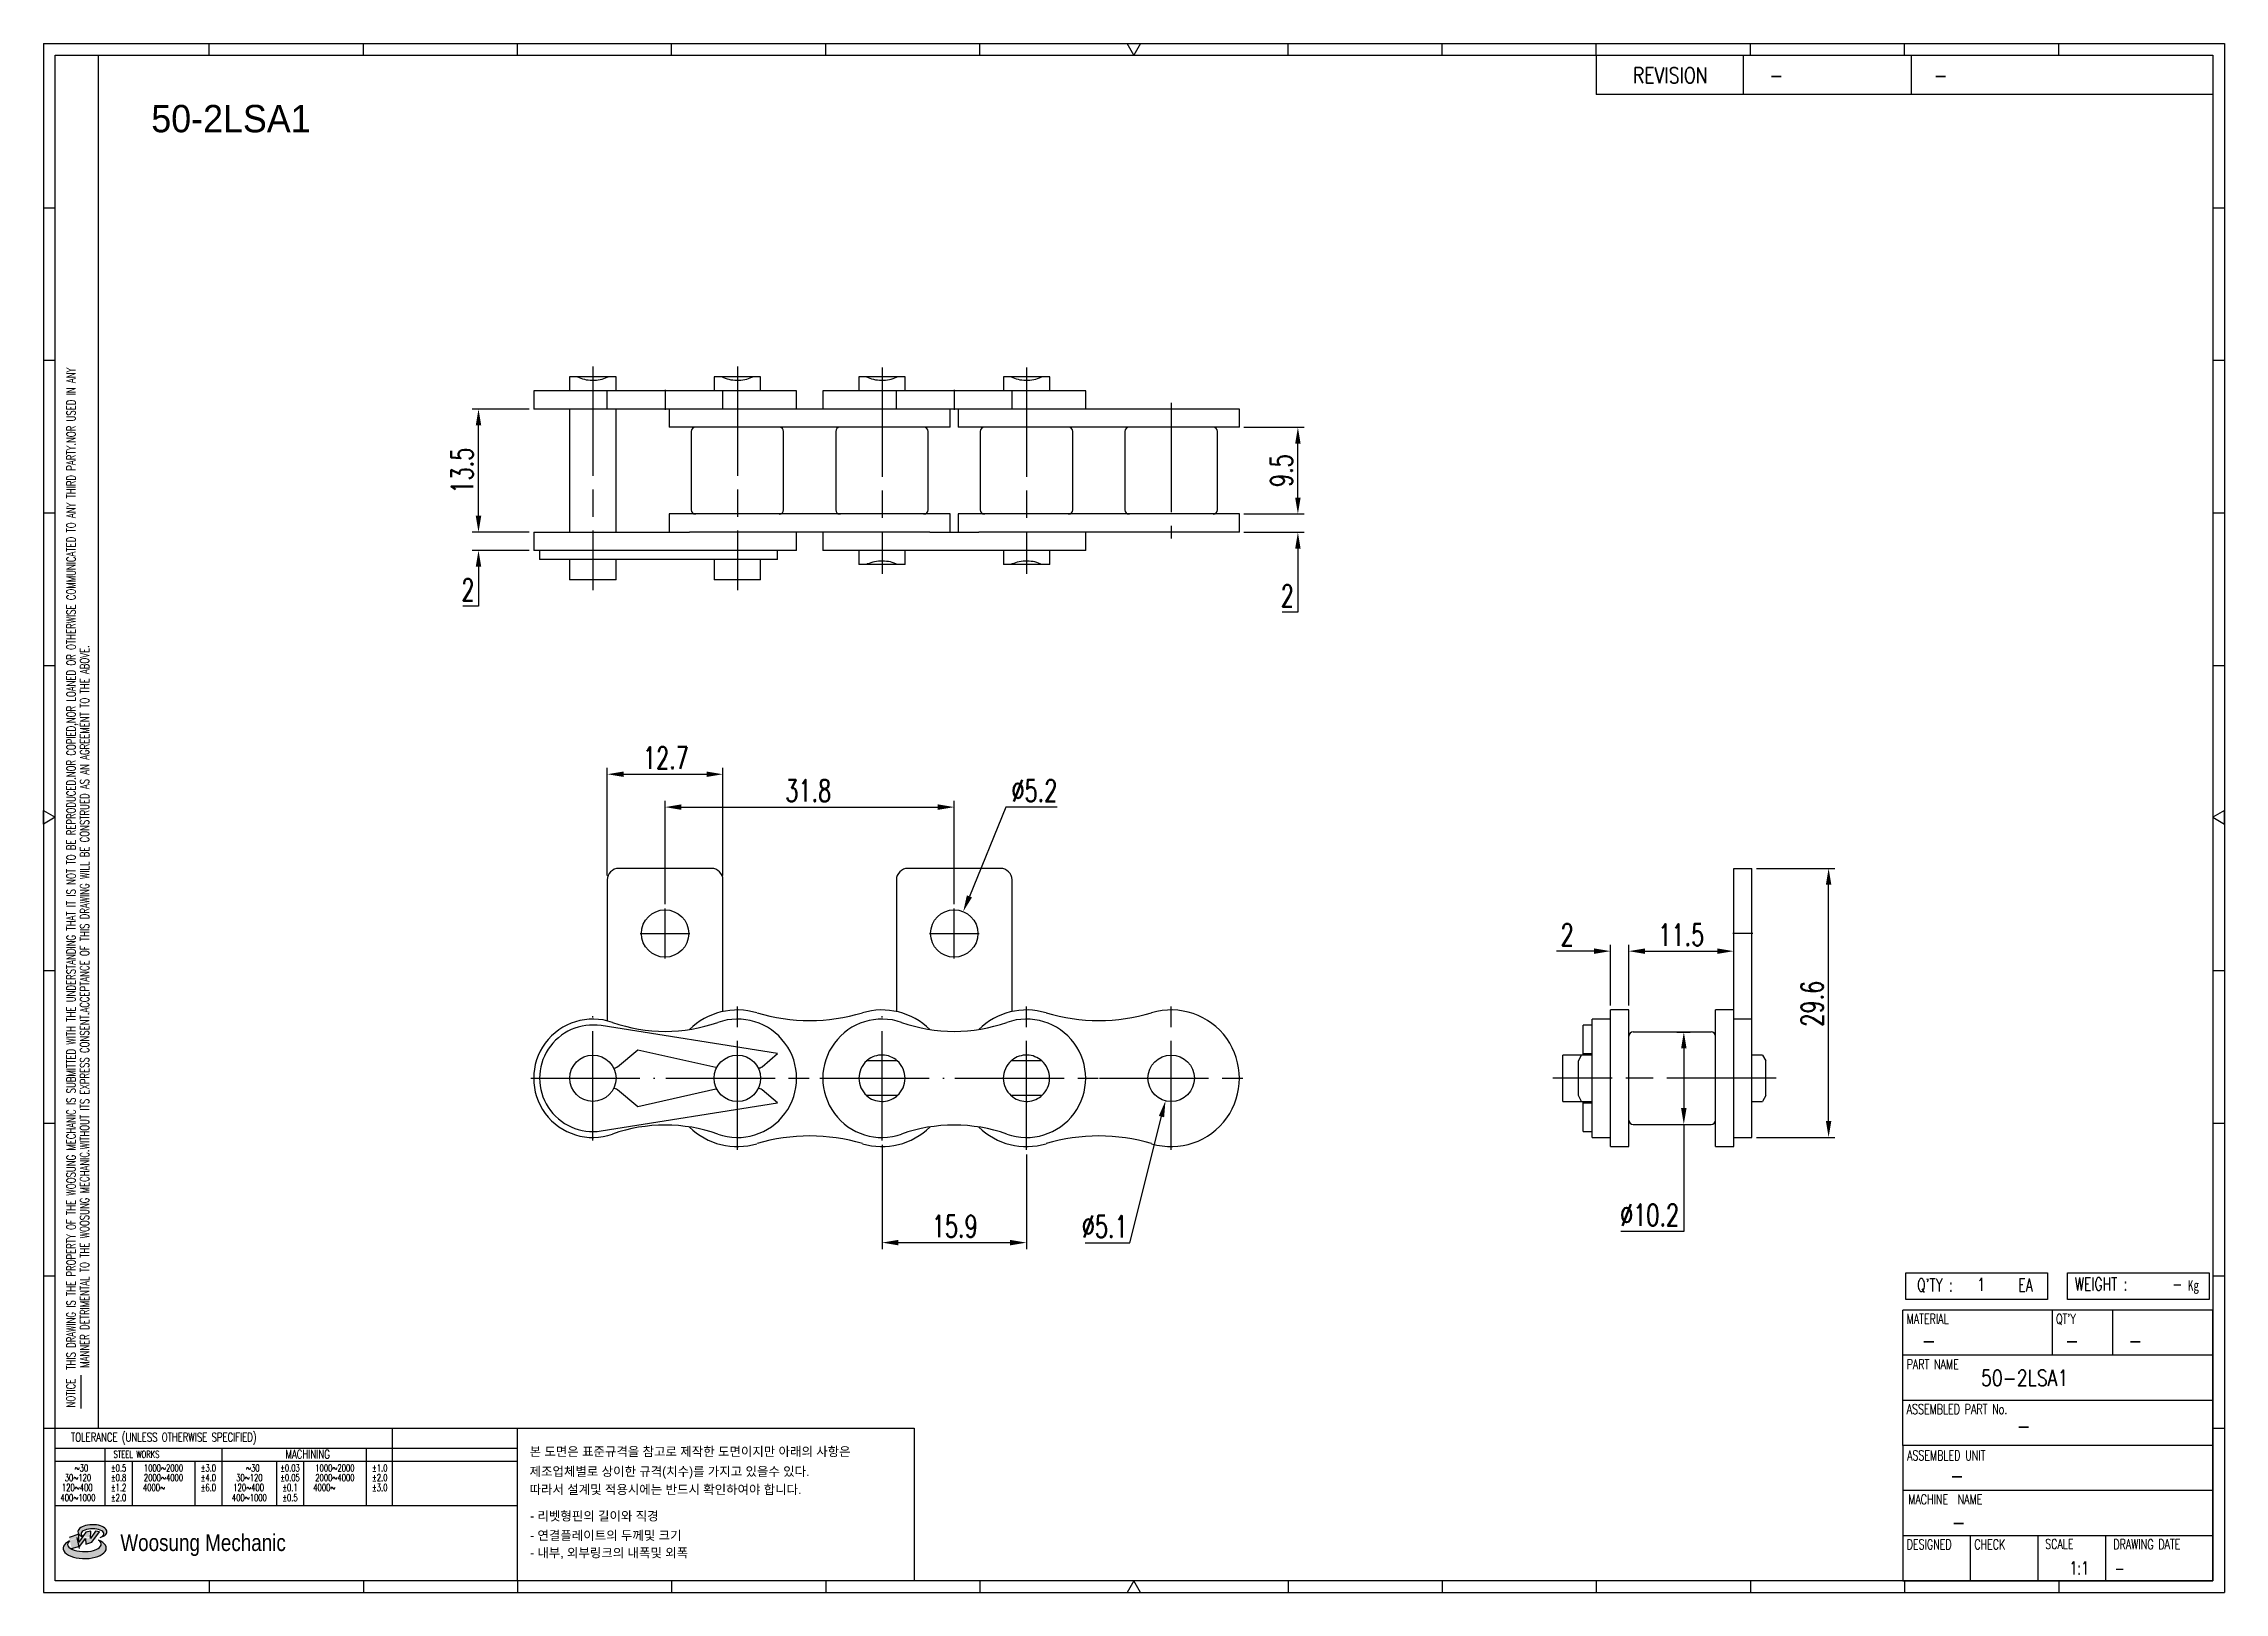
# Model space of a CAD drawing. Header units: millimetres. Extents: x 560 to 800, y 59 to 229.
import ezdxf
from ezdxf.enums import TextEntityAlignment as Align

# ---------------------------------------------------------------- set-up
doc = ezdxf.new("R2010")
doc.units = ezdxf.units.MM
doc.linetypes.add('AM_ISO08W050', pattern=[18, 12, -1.5, 3, -1.5])
doc.layers.get('Defpoints').update_dxf_attribs({"color": 80})
doc.layers.add('CL1', color=140, linetype='AM_ISO08W050', lineweight=25)
for name, color, linetype in [('S-DIM', 7, 'Continuous'), ('TITLE', 7, 'Continuous'), ('도면레이아웃', 7, 'Continuous')]:
    doc.layers.add(name, color=color, linetype=linetype)
doc.styles.add('HAN', font='ROMANS.shx', dxfattribs={"width": 0.7, "bigfont": 'whgtxt.shx'})
doc.styles.add('HKD_ST2', font='romans.shx', dxfattribs={"width": 0.7, "height": 4, "bigfont": '@extfont2.shx'})
doc.styles.add('HSG', font='SIMPLEX.shx', dxfattribs={"width": 0.7, "bigfont": 'HSG.shx'})
doc.styles.add('MtXpl_', font='Gulim.ttf')
doc.styles.add('SLDTEXTSTYLE4', font='arial.ttf', dxfattribs={"width": 0.8})
doc.dimstyles.new('AP1', dxfattribs={"dimtxt": 2.4, "dimasz": 1.8, "dimexe": 0.7, "dimexo": 0.5, "dimgap": 0.6, "dimtad": 1, "dimtoh": 1, "dimdec": 1, "dimrnd": 0.01, "dimzin": 9, "dimdsep": 46, "dimtxsty": 'HSG', "dimcen": 0, "dimclrd": 251, "dimclre": 251, "dimclrt": 60, "dimazin": 2, "dimtp": 1, "dimtm": 1, "dimtfac": 0.5, "dimtdec": 1, "dimtofl": 0, "dimtmove": 0, "dimatfit": 3, "dimfxl": 0, "dimtvp": 1, "dimtolj": 2, "dimlwd": -1, "dimlwe": -1, "dimarcsym": 0})

# ---------------------------------------------------------------- blocks, each defined once
blk = doc.blocks.new('MAST')
at = {"layer": '도면레이아웃'}
h = blk.add_hatch(color=10, dxfattribs=at)
h.paths.add_polyline_path([(1.544, 35.177), (1.554, 34.966), (1.779, 35.034), (2.054, 35.422), (1.908, 35.446), (1.728, 35.167), (1.741, 35.439), (1.547, 35.405), (1.292, 35.041), (1.295, 35.33), (0.943, 35.208), (1.03, 34.8), (1.336, 34.885)])
edge = h.paths.add_edge_path()
edge.add_ellipse((1.795, 35.421), major_axis=(-0.53, 0), ratio=0.487785, start_angle=122.36065, end_angle=403.39574)
edge.add_line((1.411, 35.244), (1.419, 35.261))
edge.add_ellipse((1.798, 35.344), major_axis=(-0.423, 0), ratio=0.444396, start_angle=131.58977, end_angle=386.19408, ccw=False)
edge = h.paths.add_edge_path()
edge.add_ellipse((1.512, 34.815), major_axis=(-0.793, 0), ratio=0.480113, start_angle=314.67633, end_angle=590.85213)
edge.add_ellipse((1.501, 34.958), major_axis=(-0.62, 0), ratio=0.43311, start_angle=331.7024, end_angle=574.42495, ccw=False)
at = {"color": 140}
for p, q in [((0, 90.118), (80.15, 90.118)), ((0, 90.118), (0, 33.191)), ((80.15, 90.118), (80.15, 33.191)), ((57.068, 89.693), (57.068, 88.246)), ((62.47, 89.693), (62.47, 88.246)), ((68.635, 89.693), (68.635, 88.246)), ((79.725, 88.246), (57.068, 88.246)), ((68.449, 43.961), (68.449, 44.936)), ((68.449, 44.936), (73.654, 44.936)), ((73.654, 44.936), (73.654, 43.961)), ((74.39, 43.961), (74.39, 44.936)), ((74.39, 44.936), (79.595, 44.936)), ((79.595, 44.936), (79.595, 43.961)), ((68.336, 38.59), (68.336, 43.563)), ((79.725, 43.563), (68.336, 43.563)), ((73.654, 43.961), (68.449, 43.961)), ((73.827, 43.563), (73.827, 41.905)), ((79.595, 43.961), (74.39, 43.961)), ((76.037, 43.563), (76.037, 41.905)), ((79.725, 38.59), (79.725, 43.563)), ((79.725, 41.905), (68.336, 41.905)), ((79.725, 40.248), (68.336, 40.248)), ((68.336, 38.59), (68.336, 33.616)), ((79.725, 38.59), (68.336, 38.59)), ((79.725, 33.616), (79.725, 38.59)), ((79.725, 36.932), (68.336, 36.932)), ((79.725, 35.274), (68.336, 35.274)), ((70.822, 33.616), (70.822, 35.274)), ((73.309, 33.616), (73.309, 35.274)), ((75.796, 33.616), (75.796, 35.274)), ((0, 33.191), (80.15, 33.191)), ((68.336, 33.616), (79.725, 33.616))]:
    blk.add_line(p, q, dxfattribs=at)
for p, q in [((6.089, 89.693), (6.089, 90.118)), ((11.753, 89.693), (11.753, 90.118)), ((17.418, 89.693), (17.418, 90.118)), ((23.082, 89.693), (23.082, 90.118)), ((28.746, 89.693), (28.746, 90.118)), ((34.411, 89.693), (34.411, 90.118)), ((45.739, 89.693), (45.739, 90.118)), ((51.404, 89.693), (51.404, 90.118)), ((57.068, 89.693), (57.068, 90.118)), ((62.732, 89.693), (62.732, 90.118)), ((68.397, 89.693), (68.397, 90.118)), ((74.061, 89.693), (74.061, 90.118)), ((0, 84.085), (0.425, 84.085)), ((79.725, 84.085), (80.15, 84.085)), ((0, 78.478), (0.425, 78.478)), ((79.725, 78.478), (80.15, 78.478)), ((0, 72.87), (0.425, 72.87)), ((79.725, 72.87), (80.15, 72.87)), ((0, 67.262), (0.425, 67.262)), ((79.725, 67.262), (80.15, 67.262)), ((0, 56.047), (0.425, 56.047)), ((79.725, 56.047), (80.15, 56.047)), ((0, 50.439), (0.425, 50.439)), ((79.725, 50.439), (80.15, 50.439)), ((0, 44.832), (0.425, 44.832)), ((79.725, 44.832), (80.15, 44.832)), ((1.377, 39.947), (1.377, 41.174)), ((0, 39.224), (0.425, 39.224)), ((79.725, 39.224), (80.15, 39.224)), ((6.089, 33.616), (6.089, 33.191)), ((11.753, 33.616), (11.753, 33.191)), ((17.418, 33.616), (17.418, 33.191)), ((23.082, 33.616), (23.082, 33.191)), ((28.746, 33.616), (28.746, 33.191)), ((34.411, 33.616), (34.411, 33.191)), ((45.739, 33.616), (45.739, 33.191)), ((51.404, 33.616), (51.404, 33.191)), ((57.068, 33.616), (57.068, 33.191)), ((62.732, 33.616), (62.732, 33.191)), ((68.397, 33.616), (68.397, 33.191)), ((74.061, 33.616), (74.061, 33.191))]:
    blk.add_line(p, q)
at = {"color": 2}
for p, q in [((2.017, 39.224), (2.017, 89.693)), ((0.425, 39.224), (17.418, 39.224)), ((0.425, 38.487), (17.418, 38.487)), ((2.257, 38.487), (2.257, 36.382)), ((6.557, 38.5), (6.557, 36.382)), ((11.857, 38.487), (11.857, 36.382)), ((12.816, 39.224), (12.816, 36.382)), ((17.418, 33.616), (17.418, 39.224)), ((0.425, 38.012), (17.418, 38.012)), ((3.257, 38.012), (3.257, 36.382)), ((5.557, 38.012), (5.557, 36.382)), ((8.557, 38.012), (8.557, 36.382)), ((9.557, 38.026), (9.557, 36.382)), ((0.425, 36.382), (17.418, 36.382))]:
    blk.add_line(p, q, dxfattribs=at)
for points in [[(40.075, 89.693), (39.83, 90.118), (40.32, 90.118)], [(0.425, 61.679), (0, 61.433), (0, 61.924)], [(79.725, 61.679), (80.15, 61.433), (80.15, 61.924)], [(40.075, 33.616), (39.83, 33.191), (40.32, 33.191)]]:
    blk.add_lwpolyline(points, close=True)
at = {"color": 140}
blk.add_lwpolyline([(0.425, 89.693), (79.725, 89.693), (79.725, 33.616), (0.425, 33.616)], close=True, dxfattribs=at)
at = {"layer": '도면레이아웃'}
for p, q in [((1.295, 35.33), (0.943, 35.208)), ((1.547, 35.405), (1.292, 35.041)), ((1.292, 35.041), (1.295, 35.33)), ((1.741, 35.439), (1.547, 35.405)), ((1.908, 35.446), (1.728, 35.167)), ((1.728, 35.167), (1.741, 35.439)), ((1.779, 35.034), (2.054, 35.422)), ((2.054, 35.422), (1.908, 35.446)), ((1.03, 34.8), (1.336, 34.885)), ((1.224, 35.208), (1.311, 34.8)), ((1.224, 35.208), (1.224, 35.208)), ((1.336, 34.885), (1.544, 35.177)), ((1.419, 35.261), (1.411, 35.244)), ((1.544, 35.177), (1.554, 34.966)), ((1.554, 34.966), (1.779, 35.034))]:
    blk.add_line(p, q, dxfattribs=at)
for centre, major_axis, ratio, start_param, end_param in [((1.795, 35.421), (-0.53, 0), 0.487785, 2.135596, 7.040584), ((1.798, 35.344), (-0.423, 0), 0.444396, 2.296675, 6.740358), ((1.512, 34.815), (-0.793, 0), 0.480113, 5.492138, 10.312315), ((1.501, 34.958), (-0.62, 0), 0.43311, 5.789299, 10.025607)]:
    blk.add_ellipse(centre, major_axis=major_axis, ratio=ratio, start_param=start_param, end_param=end_param, dxfattribs=at)
for s, height, style, width, p in [('REVISION', 0.5806, 'HAN', 0.8, (58.415, 88.664)), ('-', 0.581, 'HAN', 0.8, (63.426, 88.664)), ('-', 0.581, 'HAN', 0.8, (69.468, 88.664)), ("Q'TY : ", 0.4746, 'HKD_ST2', 0.7, (68.857, 44.253)), ('1', 0.475, 'HKD_ST2', 0.7, (71.071, 44.275)), ('EA', 0.4746, 'HKD_ST2', 0.7, (72.578, 44.253)), ('WEIGHT : ', 0.4746, 'HKD_ST2', 0.7, (74.65, 44.286)), ('-', 0.581, 'HAN', 0.8, (69.029, 42.157)), ('-', 0.581, 'HAN', 0.8, (74.289, 42.157)), ('-', 0.581, 'HAN', 0.8, (76.623, 42.157)), ('-', 0.581, 'HAN', 0.8, (72.515, 39.013)), ('-', 0.581, 'HAN', 0.8, (70.067, 37.189)), ('-', 0.581, 'HAN', 0.8, (70.126, 35.48)), ('1:1', 0.4746, 'HKD_ST2', 0.7, (74.458, 33.848)), ('-', 0.475, 'HKD_ST2', 0.7, (76.112, 33.837))]:
    blk.add_text(s, height=height, dxfattribs=dict(style=style, width=width)).set_placement(p)
at = {"color": 6, "style": 'HKD_ST2', "width": 0.7}
for s, p in [(' THIS DRAWING IS THE PROPERTY OF THE WOOSUNG MECHANIC IS SUBMITTED WITH THE UNDERSTANDING THAT IT IS NOT TO BE REPRODUCED.NOR COPIED,NOR LOANED OR OTHERWISE COMMUNICATED TO ANY THIRD PARTY.NOR USED IN ANY', (1.173, 41.217)), ('MANNER DETRIMENTAL TO THE WOOSUNG MECHANIC.WITHOUT ITS EXPRESS CONSENT.ACCEPTANCE OF THIS DRAWING WILL BE CONSTRUED AS AN AGREEMENT TO THE ABOVE.', (1.672, 41.447))]:
    blk.add_text(s, height=0.326266, rotation=90, dxfattribs=at).set_placement(p)
at = {"style": 'HKD_ST2', "width": 0.7}
blk.add_text('-', height=0.475, dxfattribs=at).set_placement((78.613, 44.286), align=Align.RIGHT)
at = {"color": 254, "style": 'HKD_ST2', "width": 0.7}
for s, height, p in [('MATERIAL', 0.3651, (68.474, 43.425)), ("QT'Y", 0.3651, (73.965, 43.425)), ('PART NAME', 0.3651, (68.474, 41.756)), ('ASSEMBLED PART No.', 0.36511, (68.474, 40.109)), ('ASSEMBLED UNIT', 0.36511, (68.49, 38.408)), ('MACHINE  NAME', 0.36511, (68.532, 36.794)), ('DESIGNED', 0.3651, (68.474, 35.136)), ('CHECK', 0.3651, (70.961, 35.136)), ('SCALE', 0.3651, (73.566, 35.153)), ('DRAWING DATE', 0.36511, (76.071, 35.141))]:
    blk.add_text(s, height=height, dxfattribs=at).set_placement(p, align=Align.TOP_LEFT)
at = {"style": 'HKD_ST2', "width": 0.7}
blk.add_text('NOTICE', height=0.3263, rotation=90, dxfattribs=at).set_placement((1.163, 39.988))
blk.add_text('TOLERANCE (UNLESS OTHERWISE SPECIFIED)', height=0.32627, dxfattribs=at).set_placement((4.417, 38.896), align=Align.MIDDLE_CENTER)
at = {"color": 4, "style": 'HKD_ST2', "width": 0.7}
for s, height, p in [('%%12630', 0.261, (1.389, 37.762)), ('1000%%1262000', 0.26101, (4.407, 37.762)), ('%%12630', 0.261, (7.689, 37.762)), ('1000%%1262000', 0.26101, (10.707, 37.762)), ('120%%126400', 0.26101, (1.237, 37.045)), ('30%%126120', 0.261, (1.263, 37.411)), ('4000%%126', 0.261, (4.061, 37.045)), ('2000%%1264000', 0.26101, (4.407, 37.411)), ('120%%126400', 0.26101, (7.537, 37.045)), ('30%%126120', 0.261, (7.563, 37.411)), ('4000%%126', 0.261, (10.321, 37.045)), ('2000%%1264000', 0.26101, (10.707, 37.411)), ('400%%1261000', 0.26101, (1.263, 36.67)), ('400%%1261000', 0.26101, (7.563, 36.67))]:
    blk.add_text(s, height=height, dxfattribs=at).set_placement(p, align=Align.MIDDLE_CENTER)
for s, height, p in [('%%P0.5', 0.261, (2.757, 37.762)), ('STEEL WORKS', 0.26101, (3.416, 38.268)), ('%%P3.0', 0.261, (6.057, 37.762)), ('%%P0.03', 0.261, (9.057, 37.762)), ('MACHINING', 0.3263, (9.707, 38.27)), ('%%P1.0', 0.261, (12.357, 37.762)), ('%%P0.8', 0.261, (2.757, 37.411)), ('%%P1.2', 0.261, (2.757, 37.045)), ('%%P4.0', 0.261, (6.057, 37.411)), ('%%P6.0', 0.261, (6.057, 37.045)), ('%%P0.05', 0.261, (9.057, 37.411)), ('%%P0.1', 0.261, (9.057, 37.045)), ('%%P2.0', 0.261, (12.357, 37.411)), ('%%P3.0', 0.261, (12.357, 37.045)), ('%%P2.0', 0.261, (2.757, 36.67)), ('%%P0.5', 0.261, (9.057, 36.67))]:
    blk.add_text(s, height=height, dxfattribs=at).set_placement(p, align=Align.MIDDLE)
at = {"color": 1, "style": 'SLDTEXTSTYLE4', "width": 0.8}
blk.add_text('Woosung Mechanic', height=0.61957, dxfattribs=at).set_placement((2.822, 34.711))
at = {"layer": 'TITLE', "width": 0.8}
blk.add_text('Kg', height=0.3789, dxfattribs=at).set_placement((78.807, 44.286))
blk = doc.blocks.new('*D2')
at = {"layer": 'Defpoints', "color": 0, "transparency": 16777216}
for p in [(691.61, 177.19), (691.61, 175.19), (698.03, 177.19)]:
    blk.add_point(p, dxfattribs=at)
at = {"layer": 'S-DIM', "color": 251, "linetype": 'ByBlock', "transparency": 16777216}
for p, q in [((698.03, 178.99), (698.03, 180.79)), ((692.11, 177.19), (698.73, 177.19)), ((692.11, 175.19), (698.73, 175.19)), ((698.03, 173.39), (698.03, 166.41)), ((698.03, 166.41), (696.31, 166.41))]:
    blk.add_line(p, q, dxfattribs=at)
at = {"layer": 'S-DIM', "color": 251, "transparency": 16777216}
for points in [[(697.73, 178.99), (698.33, 178.99), (698.03, 177.19)], [(697.73, 173.39), (698.33, 173.39), (698.03, 175.19)]]:
    blk.add_solid(points, dxfattribs=at)
at = {"layer": 'S-DIM', "color": 60, "transparency": 16777216, "insert": (696.87, 168.21), "char_height": 2.4, "attachment_point": 5, "style": 'HSG'}
blk.add_mtext('\\A2;2', dxfattribs=at)
blk = doc.blocks.new('*D3')
at = {"layer": 'Defpoints', "color": 0, "transparency": 16777216}
for p in [(691.61, 186.72), (698.03, 186.72), (691.61, 177.19)]:
    blk.add_point(p, dxfattribs=at)
at = {"layer": 'S-DIM', "color": 251, "linetype": 'ByBlock', "transparency": 16777216}
for p, q in [((692.11, 186.72), (698.73, 186.72)), ((698.03, 178.99), (698.03, 184.92)), ((692.11, 177.19), (698.73, 177.19))]:
    blk.add_line(p, q, dxfattribs=at)
at = {"layer": 'S-DIM', "color": 251, "transparency": 16777216}
for points in [[(697.73, 184.92), (698.33, 184.92), (698.03, 186.72)], [(697.73, 178.99), (698.33, 178.99), (698.03, 177.19)]]:
    blk.add_solid(points, dxfattribs=at)
at = {"layer": 'S-DIM', "color": 60, "transparency": 16777216, "insert": (696.23, 181.95), "char_height": 2.4, "attachment_point": 5, "rotation": 90, "style": 'HSG'}
blk.add_mtext('\\A2;9.5', dxfattribs=at)
blk = doc.blocks.new('*D4')
at = {"layer": 'Defpoints', "color": 0, "transparency": 16777216}
for p in [(608.05, 175.19), (614.11, 175.19), (614.11, 173.19)]:
    blk.add_point(p, dxfattribs=at)
at = {"layer": 'S-DIM', "color": 251, "linetype": 'ByBlock', "transparency": 16777216}
for p, q in [((608.05, 176.99), (608.05, 178.79)), ((613.61, 175.19), (607.35, 175.19)), ((613.61, 173.19), (607.35, 173.19)), ((608.05, 171.39), (608.05, 167.06)), ((608.05, 167.06), (606.33, 167.06))]:
    blk.add_line(p, q, dxfattribs=at)
at = {"layer": 'S-DIM', "color": 251, "transparency": 16777216}
for points in [[(607.75, 176.99), (608.35, 176.99), (608.05, 175.19)], [(607.75, 171.39), (608.35, 171.39), (608.05, 173.19)]]:
    blk.add_solid(points, dxfattribs=at)
at = {"layer": 'S-DIM', "color": 60, "transparency": 16777216, "insert": (606.89, 168.86), "char_height": 2.4, "attachment_point": 5, "style": 'HSG'}
blk.add_mtext('\\A2;2', dxfattribs=at)
blk = doc.blocks.new('*D5')
at = {"layer": 'Defpoints', "color": 0, "transparency": 16777216}
for p in [(608.05, 188.72), (614.11, 188.72), (614.11, 175.19)]:
    blk.add_point(p, dxfattribs=at)
at = {"layer": 'S-DIM', "color": 251, "linetype": 'ByBlock', "transparency": 16777216}
for p, q in [((613.61, 188.72), (607.35, 188.72)), ((608.05, 176.99), (608.05, 186.92)), ((613.61, 175.19), (607.35, 175.19))]:
    blk.add_line(p, q, dxfattribs=at)
at = {"layer": 'S-DIM', "color": 251, "transparency": 16777216}
for points in [[(607.75, 186.92), (608.35, 186.92), (608.05, 188.72)], [(607.75, 176.99), (608.35, 176.99), (608.05, 175.19)]]:
    blk.add_solid(points, dxfattribs=at)
at = {"layer": 'S-DIM', "color": 60, "transparency": 16777216, "insert": (606.25, 181.95), "char_height": 2.4, "attachment_point": 5, "rotation": 90, "style": 'HSG'}
blk.add_mtext('\\A2;13.5', dxfattribs=at)
blk = doc.blocks.new('*D6')
at = {"layer": 'Defpoints', "color": 0, "transparency": 16777216}
for p in [(634.89, 148.61), (622.19, 137), (634.89, 137)]:
    blk.add_point(p, dxfattribs=at)
at = {"layer": 'S-DIM', "color": 251, "linetype": 'ByBlock', "transparency": 16777216}
for p, q in [((622.19, 137.5), (622.19, 149.31)), ((623.99, 148.61), (633.09, 148.61)), ((634.89, 137.5), (634.89, 149.31))]:
    blk.add_line(p, q, dxfattribs=at)
at = {"layer": 'S-DIM', "color": 251, "transparency": 16777216}
for points in [[(623.99, 148.91), (623.99, 148.31), (622.19, 148.61)], [(633.09, 148.91), (633.09, 148.31), (634.89, 148.61)]]:
    blk.add_solid(points, dxfattribs=at)
at = {"layer": 'S-DIM', "color": 60, "transparency": 16777216, "insert": (628.63, 150.41), "char_height": 2.4, "attachment_point": 5, "style": 'HSG'}
blk.add_mtext('\\A2;12.7', dxfattribs=at)
blk = doc.blocks.new('*D7')
at = {"layer": 'Defpoints', "color": 0, "transparency": 16777216}
for p in [(660.29, 145), (628.54, 133.85), (660.29, 133.85)]:
    blk.add_point(p, dxfattribs=at)
at = {"layer": 'S-DIM', "color": 251, "linetype": 'ByBlock', "transparency": 16777216}
for p, q in [((628.54, 134.35), (628.54, 145.7)), ((630.34, 145), (658.49, 145)), ((660.29, 134.35), (660.29, 145.7))]:
    blk.add_line(p, q, dxfattribs=at)
at = {"layer": 'S-DIM', "color": 251, "transparency": 16777216}
for points in [[(630.34, 145.3), (630.34, 144.7), (628.54, 145)], [(658.49, 145.3), (658.49, 144.7), (660.29, 145)]]:
    blk.add_solid(points, dxfattribs=at)
at = {"layer": 'S-DIM', "color": 60, "transparency": 16777216, "insert": (644.26, 146.8), "char_height": 2.4, "attachment_point": 5, "style": 'HSG'}
blk.add_mtext('\\A2;31.8', dxfattribs=at)
blk = doc.blocks.new('*D8')
at = {"layer": 'Defpoints', "color": 0, "transparency": 16777216}
for p in [(661.28, 133.53), (659.31, 128.72)]:
    blk.add_point(p, dxfattribs=at)
at = {"layer": 'S-DIM', "color": 251, "linetype": 'ByBlock', "transparency": 16777216}
for p, q in [((665.97, 145), (661.96, 135.2)), ((671.61, 145), (665.97, 145))]:
    blk.add_line(p, q, dxfattribs=at)
at = {"layer": 'S-DIM', "color": 251, "transparency": 16777216}
blk.add_solid([(661.68, 135.31), (662.24, 135.08), (661.28, 133.53)], dxfattribs=at)
at = {"layer": 'S-DIM', "color": 60, "transparency": 16777216, "insert": (669.09, 146.8), "char_height": 2.4, "attachment_point": 5, "style": 'HSG'}
blk.add_mtext('\\A2;∅5.2', dxfattribs=at)
blk = doc.blocks.new('*D9')
at = {"layer": 'Defpoints', "color": 0, "transparency": 16777216}
for p in [(652.36, 108.4), (668.23, 107.35), (668.23, 97.17)]:
    blk.add_point(p, dxfattribs=at)
at = {"layer": 'S-DIM', "color": 251, "linetype": 'ByBlock', "transparency": 16777216}
for p, q in [((652.36, 107.9), (652.36, 96.47)), ((668.23, 106.85), (668.23, 96.47)), ((654.16, 97.17), (666.43, 97.17))]:
    blk.add_line(p, q, dxfattribs=at)
at = {"layer": 'S-DIM', "color": 251, "transparency": 16777216}
for points in [[(654.16, 97.47), (654.16, 96.87), (652.36, 97.17)], [(666.43, 97.47), (666.43, 96.87), (668.23, 97.17)]]:
    blk.add_solid(points, dxfattribs=at)
at = {"layer": 'S-DIM', "color": 60, "transparency": 16777216, "insert": (660.35, 98.97), "char_height": 2.4, "attachment_point": 5, "style": 'HSG'}
blk.add_mtext('\\A2;15.9', dxfattribs=at)
blk = doc.blocks.new('*D10')
at = {"layer": 'Defpoints', "color": 0, "transparency": 16777216}
for p in [(684.72, 117.69), (683.49, 112.75)]:
    blk.add_point(p, dxfattribs=at)
at = {"layer": 'S-DIM', "color": 251, "linetype": 'ByBlock', "transparency": 16777216}
for p, q in [((679.58, 97.14), (683.05, 111.01)), ((674.66, 97.14), (679.58, 97.14))]:
    blk.add_line(p, q, dxfattribs=at)
at = {"layer": 'S-DIM', "color": 251, "transparency": 16777216}
blk.add_solid([(682.76, 111.08), (683.34, 110.94), (683.49, 112.75)], dxfattribs=at)
at = {"layer": 'S-DIM', "color": 60, "transparency": 16777216, "insert": (676.82, 98.94), "char_height": 2.4, "attachment_point": 5, "style": 'HSG'}
blk.add_mtext('\\A2;∅5.1', dxfattribs=at)
blk = doc.blocks.new('*D11')
at = {"layer": 'Defpoints', "color": 0, "transparency": 16777216}
for p in [(739.13, 120.3), (739.13, 110.14), (740.41, 110.14)]:
    blk.add_point(p, dxfattribs=at)
at = {"layer": 'S-DIM', "color": 251, "linetype": 'ByBlock', "transparency": 16777216}
for p, q in [((739.63, 120.3), (741.11, 120.3)), ((740.41, 118.5), (740.41, 111.94)), ((739.63, 110.14), (741.11, 110.14)), ((740.41, 110.14), (740.41, 98.41)), ((740.41, 98.41), (733.49, 98.41))]:
    blk.add_line(p, q, dxfattribs=at)
at = {"layer": 'S-DIM', "color": 251, "transparency": 16777216}
for points in [[(740.11, 118.5), (740.71, 118.5), (740.41, 120.3)], [(740.11, 111.94), (740.71, 111.94), (740.41, 110.14)]]:
    blk.add_solid(points, dxfattribs=at)
at = {"layer": 'S-DIM', "color": 60, "transparency": 16777216, "insert": (736.65, 100.21), "char_height": 2.4, "attachment_point": 5, "style": 'HSG'}
blk.add_mtext('\\A2;%%c10.2', dxfattribs=at)
blk = doc.blocks.new('*D12')
at = {"layer": 'Defpoints', "color": 0, "transparency": 16777216}
for p in [(734.36, 129.18), (732.36, 122.72), (734.36, 122.72)]:
    blk.add_point(p, dxfattribs=at)
at = {"layer": 'S-DIM', "color": 251, "linetype": 'ByBlock', "transparency": 16777216}
for p, q in [((732.36, 123.22), (732.36, 129.88)), ((734.36, 123.22), (734.36, 129.88)), ((730.56, 129.18), (726.44, 129.18)), ((736.16, 129.18), (737.96, 129.18))]:
    blk.add_line(p, q, dxfattribs=at)
at = {"layer": 'S-DIM', "color": 251, "transparency": 16777216}
for points in [[(730.56, 129.48), (730.56, 128.88), (732.36, 129.18)], [(736.16, 129.48), (736.16, 128.88), (734.36, 129.18)]]:
    blk.add_solid(points, dxfattribs=at)
at = {"layer": 'S-DIM', "color": 60, "transparency": 16777216, "insert": (727.6, 130.98), "char_height": 2.4, "attachment_point": 5, "style": 'HSG'}
blk.add_mtext('\\A2;2', dxfattribs=at)
blk = doc.blocks.new('*D13')
at = {"layer": 'Defpoints', "color": 0, "transparency": 16777216}
for p in [(745.89, 129.18), (745.89, 128.52), (734.36, 122.72)]:
    blk.add_point(p, dxfattribs=at)
at = {"layer": 'S-DIM', "color": 251, "linetype": 'ByBlock', "transparency": 16777216}
for p, q in [((734.36, 123.22), (734.36, 129.88)), ((745.89, 129.02), (745.89, 129.88)), ((736.16, 129.18), (744.09, 129.18))]:
    blk.add_line(p, q, dxfattribs=at)
at = {"layer": 'S-DIM', "color": 251, "transparency": 16777216}
for points in [[(736.16, 129.48), (736.16, 128.88), (734.36, 129.18)], [(744.09, 129.48), (744.09, 128.88), (745.89, 129.18)]]:
    blk.add_solid(points, dxfattribs=at)
at = {"layer": 'S-DIM', "color": 60, "transparency": 16777216, "insert": (740.13, 130.98), "char_height": 2.4, "attachment_point": 5, "style": 'HSG'}
blk.add_mtext('\\A2;11.5', dxfattribs=at)
blk = doc.blocks.new('*D14')
at = {"layer": 'Defpoints', "color": 0, "transparency": 16777216}
for p in [(747.89, 138.27), (756.31, 138.27), (747.89, 108.72)]:
    blk.add_point(p, dxfattribs=at)
at = {"layer": 'S-DIM', "color": 251, "linetype": 'ByBlock', "transparency": 16777216}
for p, q in [((748.39, 138.27), (757.01, 138.27)), ((756.31, 110.52), (756.31, 136.47)), ((748.39, 108.72), (757.01, 108.72))]:
    blk.add_line(p, q, dxfattribs=at)
at = {"layer": 'S-DIM', "color": 251, "transparency": 16777216}
for points in [[(756.01, 136.47), (756.61, 136.47), (756.31, 138.27)], [(756.01, 110.52), (756.61, 110.52), (756.31, 108.72)]]:
    blk.add_solid(points, dxfattribs=at)
at = {"layer": 'S-DIM', "color": 60, "transparency": 16777216, "insert": (754.51, 123.41), "char_height": 2.4, "attachment_point": 5, "rotation": 90, "style": 'HSG'}
blk.add_mtext('\\A2;29.6', dxfattribs=at)

msp = doc.modelspace()

# ---------------------------------------------------------------- linework, layer by layer
for p, q in [((623.15, 192.25), (618.06, 192.25)), ((618.06, 192.25), (618.06, 190.72)), ((623.15, 190.72), (623.15, 192.25)), ((639.03, 192.25), (633.94, 192.25)), ((633.94, 192.25), (633.94, 190.72)), ((639.03, 190.72), (639.03, 192.25)), ((654.9, 192.25), (649.81, 192.25)), ((649.81, 192.25), (649.81, 190.72)), ((654.9, 190.72), (654.9, 192.25)), ((665.69, 192.25), (665.69, 190.72)), ((670.78, 192.25), (665.69, 192.25)), ((670.78, 190.72), (670.78, 192.25)), ((614.11, 190.72), (614.11, 188.72)), ((642.98, 190.72), (614.11, 190.72)), ((622.19, 188.72), (622.19, 190.72)), ((634.89, 188.72), (634.89, 190.72)), ((642.98, 188.72), (642.98, 190.72)), ((645.86, 190.72), (645.86, 188.72)), ((674.73, 190.72), (645.86, 190.72)), ((653.94, 188.72), (653.94, 190.72)), ((666.64, 188.72), (666.64, 190.72)), ((674.73, 188.72), (674.73, 190.72)), ((634.89, 188.72), (614.11, 188.72)), ((618.06, 188.72), (618.06, 175.19)), ((623.15, 175.19), (623.15, 188.72)), ((628.98, 188.72), (628.98, 186.72)), ((653.94, 188.72), (634.89, 188.72)), ((666.64, 188.72), (653.94, 188.72)), ((659.86, 186.72), (659.86, 188.72)), ((660.73, 188.72), (660.73, 186.72)), ((691.61, 188.72), (666.64, 188.72)), ((691.61, 186.72), (691.61, 188.72)), ((659.86, 186.72), (628.98, 186.72)), ((631.4, 186.24), (631.4, 177.66)), ((641.56, 177.66), (641.56, 186.24)), ((647.28, 186.24), (647.28, 177.66)), ((657.44, 177.66), (657.44, 186.24)), ((691.61, 186.72), (660.73, 186.72)), ((663.15, 186.24), (663.15, 177.66)), ((673.31, 177.66), (673.31, 186.24)), ((679.03, 186.24), (679.03, 177.66)), ((689.19, 177.66), (689.19, 186.24)), ((614.11, 175.19), (631.23, 175.19)), ((614.11, 175.19), (614.11, 173.19)), ((628.98, 177.19), (628.98, 175.19)), ((659.86, 177.19), (628.98, 177.19)), ((657.61, 175.19), (631.23, 175.19)), ((642.98, 173.19), (642.98, 175.19)), ((645.86, 175.19), (645.86, 173.19)), ((657.61, 175.19), (662.98, 175.19)), ((659.86, 175.19), (659.86, 177.19)), ((660.73, 177.19), (660.73, 175.19)), ((691.61, 177.19), (660.73, 177.19)), ((691.61, 175.19), (662.98, 175.19)), ((674.73, 173.19), (674.73, 175.19)), ((691.61, 175.19), (691.61, 177.19)), ((642.98, 173.19), (614.11, 173.19)), ((614.76, 173.19), (614.76, 172.19)), ((640.9, 172.19), (640.9, 173.19)), ((674.73, 173.19), (645.86, 173.19)), ((649.81, 173.19), (649.81, 171.65)), ((654.9, 171.65), (654.9, 173.19)), ((665.69, 173.19), (665.69, 171.65)), ((670.78, 171.65), (670.78, 173.19)), ((640.9, 172.19), (614.76, 172.19)), ((618.06, 172.19), (618.06, 169.95)), ((623.15, 169.95), (623.15, 172.19)), ((633.94, 172.19), (633.94, 169.95)), ((639.03, 169.95), (639.03, 172.19)), ((654.9, 171.65), (649.81, 171.65)), ((670.78, 171.65), (665.69, 171.65)), ((623.15, 169.95), (618.06, 169.95)), ((639.03, 169.95), (633.94, 169.95)), ((622.19, 137), (622.19, 121.53)), ((633.62, 138.27), (623.46, 138.27)), ((634.89, 122.55), (634.89, 137)), ((653.94, 137), (653.94, 122.55)), ((665.37, 138.27), (655.21, 138.27)), ((666.64, 122.55), (666.64, 137)), ((745.89, 122.72), (745.89, 138.27)), ((745.89, 138.27), (747.89, 138.27)), ((747.89, 108.72), (747.89, 138.27)), ((734.36, 122.72), (732.36, 122.72)), ((732.36, 107.72), (732.36, 122.72)), ((734.36, 107.72), (734.36, 122.72)), ((745.89, 122.72), (743.89, 122.72)), ((743.89, 107.72), (743.89, 122.72)), ((745.89, 107.72), (745.89, 122.72)), ((640.9, 117.93), (621.52, 121)), ((730.36, 121.07), (729.36, 121.07)), ((729.36, 117.77), (729.36, 121.07)), ((732.36, 121.72), (730.36, 121.72)), ((730.36, 108.72), (730.36, 121.72)), ((743.42, 120.3), (734.84, 120.3)), ((747.89, 121.72), (745.89, 121.72)), ((623.31, 116.49), (625.54, 118.36)), ((625.54, 118.36), (634.12, 116.44)), ((639.19, 116.49), (640.9, 117.93)), ((727.13, 112.68), (727.13, 117.77)), ((729.19, 117.77), (727.13, 117.77)), ((728.83, 117.13), (729.19, 117.77)), ((730.36, 117.77), (729.19, 117.77)), ((729.36, 117.93), (730.36, 117.93)), ((749.06, 117.77), (747.89, 117.77)), ((749.06, 117.77), (749.43, 117.13)), ((654.04, 117.13), (650.67, 117.13)), ((669.91, 117.13), (666.55, 117.13)), ((728.83, 113.32), (728.83, 117.13)), ((749.43, 113.32), (749.43, 117.13)), ((625.54, 112.08), (623.31, 113.95)), ((634.12, 114.01), (625.54, 112.08)), ((640.9, 112.52), (639.19, 113.95)), ((654.04, 113.32), (650.67, 113.32)), ((669.91, 113.32), (666.55, 113.32)), ((727.13, 112.68), (729.19, 112.68)), ((729.19, 112.68), (728.83, 113.32)), ((729.19, 112.68), (730.36, 112.68)), ((729.36, 109.37), (729.36, 112.68)), ((747.89, 112.68), (749.06, 112.68)), ((749.43, 113.32), (749.06, 112.68)), ((621.52, 109.45), (640.9, 112.52)), ((729.36, 112.52), (730.36, 112.52)), ((729.36, 109.37), (730.36, 109.37)), ((730.36, 108.72), (732.36, 108.72)), ((734.84, 110.14), (743.42, 110.14)), ((745.89, 108.72), (747.89, 108.72)), ((732.36, 107.72), (734.36, 107.72)), ((743.89, 107.72), (745.89, 107.72))]:
    msp.add_line(p, q)
for points in [[(618.92, 192.25), (619.1, 192.17), (619.28, 192.1), (619.47, 192.04), (619.68, 191.99), (619.89, 191.94), (620.1, 191.91), (620.32, 191.89), (620.54, 191.88), (620.77, 191.89), (620.99, 191.9), (621.2, 191.93), (621.42, 191.96), (621.62, 192.01), (621.82, 192.06), (622.01, 192.13), (622.19, 192.21), (622.29, 192.25)], [(634.8, 192.25), (634.97, 192.17), (635.15, 192.1), (635.35, 192.04), (635.55, 191.99), (635.76, 191.94), (635.98, 191.91), (636.2, 191.89), (636.42, 191.88), (636.64, 191.89), (636.86, 191.9), (637.08, 191.93), (637.29, 191.96), (637.5, 192.01), (637.7, 192.06), (637.89, 192.13), (638.07, 192.21), (638.16, 192.25)], [(650.67, 192.25), (650.85, 192.17), (651.03, 192.1), (651.22, 192.04), (651.43, 191.99), (651.64, 191.94), (651.85, 191.91), (652.07, 191.89), (652.29, 191.88), (652.52, 191.89), (652.74, 191.9), (652.95, 191.93), (653.17, 191.96), (653.37, 192.01), (653.57, 192.06), (653.76, 192.13), (653.94, 192.21), (654.04, 192.25)], [(666.55, 192.25), (666.72, 192.17), (666.9, 192.1), (667.1, 192.04), (667.3, 191.99), (667.51, 191.94), (667.73, 191.91), (667.95, 191.89), (668.17, 191.88), (668.39, 191.89), (668.61, 191.9), (668.83, 191.93), (669.04, 191.96), (669.25, 192.01), (669.45, 192.06), (669.64, 192.13), (669.82, 192.21), (669.91, 192.25)], [(654.04, 171.65), (653.87, 171.73), (653.68, 171.8), (653.49, 171.87), (653.29, 171.92), (653.08, 171.96), (652.86, 171.99), (652.64, 172.01), (652.42, 172.02), (652.2, 172.02), (651.98, 172), (651.76, 171.98), (651.54, 171.94), (651.34, 171.9), (651.14, 171.84), (650.95, 171.77), (650.77, 171.7), (650.67, 171.65)], [(669.91, 171.65), (669.74, 171.73), (669.56, 171.8), (669.36, 171.87), (669.16, 171.92), (668.95, 171.96), (668.73, 171.99), (668.52, 172.01), (668.29, 172.02), (668.07, 172.02), (667.85, 172), (667.63, 171.98), (667.42, 171.94), (667.21, 171.9), (667.01, 171.84), (666.82, 171.77), (666.64, 171.7), (666.55, 171.65)], [(654.04, 117.13), (653.87, 117.27), (653.68, 117.4), (653.49, 117.5), (653.29, 117.59), (653.08, 117.67), (652.86, 117.72), (652.64, 117.75), (652.42, 117.77), (652.2, 117.76), (651.98, 117.74), (651.76, 117.7), (651.54, 117.64), (651.34, 117.56), (651.14, 117.46), (650.95, 117.34), (650.77, 117.21), (650.67, 117.13)], [(669.91, 117.13), (669.74, 117.27), (669.56, 117.4), (669.36, 117.5), (669.16, 117.59), (668.95, 117.67), (668.73, 117.72), (668.52, 117.75), (668.29, 117.77), (668.07, 117.76), (667.85, 117.74), (667.63, 117.7), (667.42, 117.64), (667.21, 117.56), (667.01, 117.46), (666.82, 117.34), (666.64, 117.21), (666.55, 117.13)], [(650.67, 113.32), (650.85, 113.18), (651.03, 113.05), (651.22, 112.94), (651.43, 112.85), (651.64, 112.78), (651.85, 112.73), (652.07, 112.69), (652.29, 112.68), (652.52, 112.68), (652.74, 112.71), (652.95, 112.75), (653.17, 112.81), (653.37, 112.89), (653.57, 112.99), (653.76, 113.1), (653.94, 113.23), (654.04, 113.32)], [(666.55, 113.32), (666.72, 113.18), (666.9, 113.05), (667.1, 112.94), (667.3, 112.85), (667.51, 112.78), (667.73, 112.73), (667.95, 112.69), (668.17, 112.68), (668.39, 112.68), (668.61, 112.71), (668.83, 112.75), (669.04, 112.81), (669.25, 112.89), (669.45, 112.99), (669.64, 113.1), (669.82, 113.23), (669.91, 113.32)]]:
    msp.add_lwpolyline(points)
at = {"color": 140}
msp.add_lwpolyline([(612.34, 76.78), (655.9, 76.78), (655.9, 60.03), (612.34, 60.03)], close=True, dxfattribs=at)
for centre, radius in [((628.54, 131.12), 2.6), ((660.29, 131.12), 2.6), ((620.61, 115.22), 2.54), ((636.48, 115.22), 2.55), ((684.11, 115.22), 2.55)]:
    msp.add_circle(centre, radius)
for centre, radius, start, end in [((631.88, 186.24), 0.477, 90, 180), ((641.08, 186.24), 0.477, 0, 90), ((647.75, 186.24), 0.477, 90, 180), ((656.96, 186.24), 0.476, 0, 90), ((663.63, 186.24), 0.477, 90, 180), ((672.83, 186.24), 0.476, 0, 90), ((679.5, 186.24), 0.477, 90, 180), ((688.71, 186.24), 0.477, 0, 90), ((631.88, 177.66), 0.477, 180, 270), ((641.08, 177.66), 0.477, 270, 0), ((647.75, 177.66), 0.477, 180, 270), ((656.96, 177.66), 0.476, 270, 0), ((663.63, 177.66), 0.477, 180, 270), ((672.83, 177.66), 0.476, 270, 0), ((679.5, 177.66), 0.477, 180, 270), ((688.71, 177.66), 0.477, 270, 0), ((623.46, 137), 1.27, 90, 180), ((633.62, 137), 1.27, 0, 90), ((655.21, 137), 1.27, 90, 180), ((665.37, 137), 1.27, 0, 90), ((636.48, 115.22), 7.5, 73.3282, 134.4604), ((644.42, 141.73), 20.17, 253.3282, 286.6718), ((652.36, 115.22), 7.5, 45.5396, 106.6718), ((668.23, 115.22), 7.5, 73.3282, 134.4604), ((676.17, 141.73), 20.17, 253.3282, 286.6718), ((684.11, 115.22), 7.5, 253.3282, 106.6718), ((620.61, 115.22), 6.5, 70.6253, 289.3747), ((620.61, 115.22), 5.85, 81, 279), ((628.54, 137.8), 17.43, 250.6253, 289.3747), ((636.48, 115.22), 6.5, 250.6253, 109.3747), ((652.36, 115.22), 6.5, 70.6253, 289.3747), ((660.29, 137.8), 17.43, 250.6253, 289.3747), ((668.23, 115.22), 6.5, 250.6253, 109.3747), ((734.84, 119.83), 0.477, 90, 180), ((743.42, 119.83), 0.477, 0, 90), ((622.89, 116.99), 0.65, 270.0367, 310), ((634.26, 117.07), 0.65, 257.3421, 267.8776), ((638.77, 116.99), 0.65, 270.0367, 310), ((652.36, 115.22), 2.54, 131.4096, 228.5904), ((652.36, 115.22), 2.54, 311.4096, 48.5904), ((668.23, 115.22), 2.55, 131.4096, 228.5904), ((668.23, 115.22), 2.54, 311.4096, 48.5904), ((622.89, 113.46), 0.65, 50, 89.9633), ((634.26, 113.37), 0.65, 92.1224, 102.6579), ((638.77, 113.46), 0.65, 50, 89.9633), ((734.84, 110.62), 0.477, 180, 270), ((743.42, 110.62), 0.477, 270, 0), ((628.54, 92.65), 17.43, 70.6253, 109.3747), ((636.48, 115.22), 7.5, 225.5396, 286.6718), ((644.42, 88.72), 20.17, 73.3282, 106.6718), ((652.36, 115.22), 7.5, 253.3282, 314.4604), ((660.29, 92.65), 17.43, 70.6253, 109.3747), ((668.23, 115.22), 7.5, 225.5396, 286.6718), ((676.17, 88.72), 20.17, 73.3282, 106.6718)]:
    msp.add_arc(centre, radius, start, end)
at = {"layer": 'CL1'}
for p, q in [((620.61, 193.37), (620.61, 168.84)), ((636.48, 193.37), (636.48, 168.84)), ((652.36, 193.28), (652.36, 170.62)), ((668.23, 193.28), (668.23, 170.62)), ((628.54, 190.82), (628.54, 188.62)), ((660.29, 190.82), (660.29, 188.62)), ((684.11, 189.39), (684.11, 174.51)), ((628.54, 128.39), (628.54, 133.85)), ((660.29, 128.39), (660.29, 133.85)), ((625.81, 131.12), (631.27, 131.12)), ((657.56, 131.12), (663.02, 131.12)), ((747.99, 131.12), (745.79, 131.12)), ((636.48, 107.35), (636.48, 123.1)), ((668.23, 107.35), (668.23, 123.1)), ((684.11, 107.35), (684.11, 123.1)), ((620.61, 108.4), (620.61, 122.05)), ((652.36, 108.4), (652.36, 122.05)), ((613.78, 115.22), (627.43, 115.22)), ((628.61, 115.22), (644.36, 115.22)), ((645.53, 115.22), (659.18, 115.22)), ((660.36, 115.22), (676.11, 115.22)), ((676.23, 115.22), (691.98, 115.22)), ((750.54, 115.22), (726.01, 115.22))]:
    msp.add_line(p, q, dxfattribs=at)

# ---------------------------------------------------------------- block references
at = {"color": 140, "xscale": 2.987860568001075, "yscale": 2.987860568001075, "zscale": 2.987860568001075}
msp.add_blockref('MAST', (560.29, -40.41), dxfattribs=at)

# ---------------------------------------------------------------- texts
at = {"color": 254, "style": 'MtXpl_'}
msp.add_text('50-2LSA1', height=3.007, dxfattribs=at).set_placement((572.12, 219.11))
at = {"style": 'HAN', "width": 0.8}
msp.add_text('50-2LSA1', height=1.735, dxfattribs=at).set_placement((773.05, 81.45))
at = {"color": 140, "style": 'MtXpl_'}
for s, p in [('본 도면은 표준규격을 참고로 제작한 도면이지만 아래의 사항은', (613.66, 73.73)), ('제조업체별로 상이한 규격(치수)를 가지고 있을수 있다.', (613.66, 71.55)), ('따라서 설계및 적용시에는 반드시 확인하여야 합니다.', (613.66, 69.56)), ('- 리벳형핀의 길이와 직경', (613.72, 66.65)), ('- 연결플레이트의 두께및 크기', (613.72, 64.52)), ('- 내부, 외부링크의 내폭및 외폭', (613.72, 62.61))]:
    msp.add_text(s, height=1.0023, dxfattribs=at).set_placement(p)

# ---------------------------------------------------------------- dimensions: what is measured, and where the dimension line sits
at = {"layer": 'S-DIM'}
for base, p1, p2, picture, middle in [((608.05, 188.72), (614.11, 175.19), (614.11, 188.72), '*D5', (606.25, 181.95)), ((698.03, 186.72), (691.61, 177.19), (691.61, 186.72), '*D3', (696.23, 181.95))]:
    dim = msp.add_linear_dim(base=base, p1=p1, p2=p2, angle=90, dimstyle='AP1', override={"dimtmove": 1}, dxfattribs=at)
    dim.commit()
    dim.dimension.update_dxf_attribs({"geometry": picture, "text_midpoint": middle})
for base, p1, p2, picture, middle in [((698.03, 177.19), (691.61, 175.19), (691.61, 177.19), '*D2', (696.87, 166.41)), ((608.05, 175.19), (614.11, 173.19), (614.11, 175.19), '*D4', (606.89, 167.06)), ((756.30776924, 138.27375596), (747.89261117, 108.72375596), (747.89261117, 138.27375596), '*D14', (756.30776924, 123.41208138))]:
    dim = msp.add_linear_dim(base=base, p1=p1, p2=p2, angle=90, dimstyle='AP1', dxfattribs=at)
    dim.commit()
    dim.dimension.update_dxf_attribs({"geometry": picture, "text_midpoint": middle, "dimtype": 128})
for base, p1, p2, picture, middle in [((634.89, 148.61), (622.19, 137), (634.89, 137), '*D6', (628.63, 148.61)), ((660.29363709, 144.99602689), (628.54363709, 133.85375596), (660.29363709, 133.85375596), '*D7', (644.26130388, 144.99602689)), ((734.36, 129.18), (732.36, 122.72), (734.36, 122.72), '*D12', (727.6, 129.18)), ((668.23, 97.17), (652.36, 108.4), (668.23, 107.35), '*D9', (660.35, 97.17))]:
    dim = msp.add_linear_dim(base=base, p1=p1, p2=p2, dimstyle='AP1', dxfattribs=at)
    dim.commit()
    dim.dimension.update_dxf_attribs({"geometry": picture, "text_midpoint": middle, "dimtype": 128})
for p1, p2, picture, middle in [((659.31, 128.72), (661.28, 133.53), '*D8', (669.09, 145)), ((684.72, 117.69), (683.49, 112.75), '*D10', (676.82, 97.14))]:
    dim = msp.add_diameter_dim_2p(p1=p1, p2=p2, dimstyle='AP1', dxfattribs=at)
    dim.commit()
    dim.dimension.update_dxf_attribs({"geometry": picture, "text_midpoint": middle, "dimtype": 131})
dim = msp.add_linear_dim(base=(745.89, 129.18), p1=(734.36, 122.72), p2=(745.89, 128.52), dimstyle='AP1', override={"dimtmove": 1}, dxfattribs=at)
dim.commit()
dim.dimension.update_dxf_attribs({"geometry": '*D13', "text_midpoint": (740.13, 130.98)})
dim = msp.add_linear_dim(base=(740.41, 110.14), p1=(739.13, 120.3), p2=(739.13, 110.14), angle=90, text='%%c<>', dimstyle='AP1', dxfattribs=at)
dim.commit()
dim.dimension.update_dxf_attribs({"geometry": '*D11', "text_midpoint": (736.65, 98.41), "dimtype": 128})

doc.saveas('drawing.dxf')
